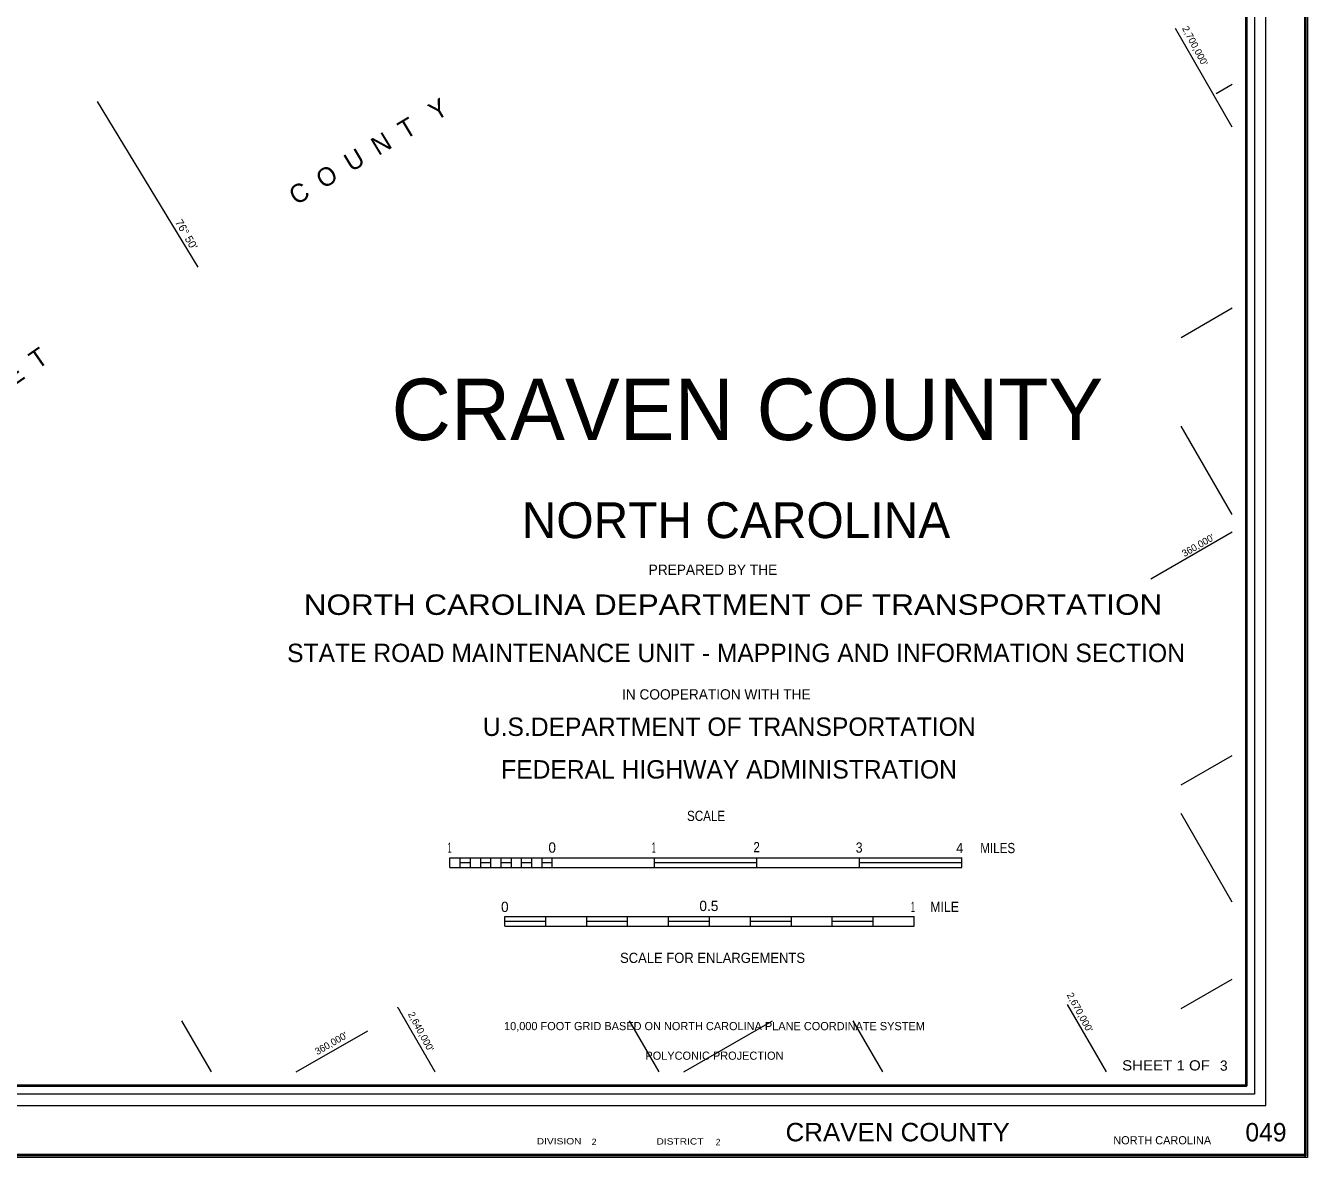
# Model space of a CAD drawing. Extents: x 743562 to 841408, y 123356 to 323356.
# Drawn here: x 820037 to 840193, y 123356 to 141161 of the extents above; entities that cross this region are included whole.
import ezdxf
from ezdxf.enums import TextEntityAlignment as Align

# ---------------------------------------------------------------- set-up
doc = ezdxf.new("R2010")
doc.units = 0
doc.header["$LTSCALE"] = 50
doc.header["$PDMODE"] = 32
doc.header["$PDSIZE"] = 25
for name, color, linetype, lineweight in [('1', 7, 'Continuous', 25), ('20', 7, 'Continuous', 40), ('60', 7, 'Continuous', 13), ('61', 7, 'Continuous', 13)]:
    doc.layers.add(name, color=color, linetype=linetype, lineweight=lineweight)
doc.layers.add('12', color=7, linetype='Continuous')
doc.layers.add('52', color=7, linetype='Continuous')

msp = doc.modelspace()

# ---------------------------------------------------------------- linework, layer by layer
at = {"layer": '1', "lineweight": 13}
msp.add_lwpolyline([(840193.02, 123356.46), (743562.37, 123356.46), (743562.37, 179753.5), (840193.02, 179753.5)], close=True, dxfattribs=at)
at = {"layer": '1'}
msp.add_point((840158.02, 123391.46), dxfattribs=at)
at = {"layer": '20', "lineweight": 13}
for p, q in [((826710.04, 128067.9), (828319.38, 128067.9)), ((826710.04, 127918.15), (826710.04, 128067.9)), ((826870.97, 127918.15), (826870.97, 128067.9)), ((826870.97, 127993.03), (827031.9, 127993.03)), ((827031.9, 127918.15), (827031.9, 128067.9)), ((827192.84, 127918.15), (827192.84, 128067.9)), ((827192.84, 127993.03), (827353.77, 127993.03)), ((827353.77, 127918.15), (827353.77, 128067.9)), ((827514.71, 127918.15), (827514.71, 128067.9)), ((827514.71, 127993.03), (827675.64, 127993.03)), ((827675.64, 127918.15), (827675.64, 128067.9)), ((827836.58, 127918.15), (827836.58, 128067.9)), ((827836.58, 127993.03), (827997.51, 127993.03)), ((827997.51, 127918.15), (827997.51, 128067.9)), ((828158.45, 127918.15), (828158.45, 128067.9)), ((828158.45, 127993.03), (828319.38, 127993.03)), ((828319.38, 127918.15), (828319.38, 128067.9)), ((828319.38, 128067.9), (829928.72, 128067.9)), ((829928.72, 127918.15), (829928.72, 128067.9)), ((829928.72, 127993.03), (831538.07, 127993.03)), ((831538.07, 127918.15), (831538.07, 128067.9)), ((833147.41, 127918.15), (833147.41, 128067.9)), ((833147.41, 127993.03), (834756.76, 127993.03)), ((834756.76, 127918.15), (834756.76, 128067.9)), ((826710.04, 127918.15), (828319.38, 127918.15)), ((828319.38, 127918.15), (829928.72, 127918.15)), ((827572.55, 126996.25), (827572.55, 127146)), ((827572.55, 127071.12), (828216.29, 127071.12)), ((827572.55, 126996.25), (828216.29, 126996.25)), ((828216.29, 126996.25), (828216.29, 127146)), ((828216.29, 126996.25), (828860.03, 126996.25)), ((828860.03, 126996.25), (828860.03, 127146)), ((828860.03, 127071.12), (829503.77, 127071.12)), ((828860.03, 126996.25), (829503.77, 126996.25)), ((829503.77, 126996.25), (829503.77, 127146)), ((829503.77, 126996.25), (830147.5, 126996.25)), ((830147.5, 126996.25), (830147.5, 127146)), ((830147.5, 127071.12), (830791.24, 127071.12)), ((830147.5, 126996.25), (830791.24, 126996.25)), ((830791.24, 126996.25), (830791.24, 127146)), ((830791.24, 126996.25), (831434.98, 126996.25)), ((831434.98, 126996.25), (831434.98, 127146)), ((831434.98, 127071.12), (832078.72, 127071.12)), ((831434.98, 126996.25), (832078.72, 126996.25)), ((832078.72, 126996.25), (832078.72, 127146)), ((832078.72, 126996.25), (832722.45, 126996.25)), ((832722.45, 126996.25), (832722.45, 127146)), ((832722.45, 127071.12), (833366.19, 127071.12)), ((832722.45, 126996.25), (833366.19, 126996.25)), ((833366.19, 126996.25), (833366.19, 127146)), ((833366.19, 126996.25), (834009.93, 126996.25)), ((834009.93, 126996.25), (834009.93, 127146))]:
    msp.add_line(p, q, dxfattribs=at)
at = {"layer": '20'}
for points in [[(743597.38, 179718.5), (840158.02, 179718.5), (840158.02, 123391.46), (743597.38, 123391.46)], [(746785.23, 178609.53), (839232.51, 178609.53), (839232.51, 124483.17), (746785.23, 124483.17)]]:
    msp.add_lwpolyline(points, close=True, dxfattribs=at)
at = {"layer": '20', "lineweight": 13}
msp.add_lwpolyline([(746476.04, 178935), (746476.04, 124173.89), (746654.59, 124352.57), (746654.59, 178740.17), (839363.12, 178740.17), (839363.12, 124352.57), (746654.59, 124352.57), (746476.04, 124173.89), (839541.7, 124173.89), (839541.7, 178935)], close=True, dxfattribs=at)
for points in [[(829928.72, 128067.9), (831538.07, 128067.9), (833147.41, 128067.9), (834756.76, 128067.9)], [(829928.72, 127918.15), (831538.07, 127918.15), (833147.41, 127918.15), (834756.76, 127918.15)], [(827572.55, 127146), (828216.29, 127146), (828860.03, 127146), (829503.77, 127146), (830147.5, 127146), (830791.24, 127146), (831434.98, 127146), (832078.72, 127146), (832722.45, 127146), (833366.19, 127146), (834009.93, 127146)]]:
    msp.add_lwpolyline(points, dxfattribs=at)
at = {"layer": '60'}
msp.add_line((822750.97, 137362.44), (821169.43, 139968.67), dxfattribs=at)
at = {"layer": '61'}
for p, q in [((839012.85, 139564.44), (838117.75, 141114.79)), ((838758.17, 140091.64), (839012.85, 140238.68)), ((838208.35, 136254.67), (839012.85, 136719.15)), ((839012.85, 133468.44), (838208.35, 134861.87)), ((837730.8, 132459.43), (839012.85, 133199.62)), ((838208.35, 129215.62), (839012.85, 129680.1)), ((839012.85, 127372.44), (838208.35, 128765.87)), ((838208.35, 125696.09), (839012.85, 126160.57)), ((837036.31, 124699.9), (836423.13, 125761.96)), ((822958.2, 124699.9), (822493.72, 125504.4)), ((829997.25, 124699.9), (829532.78, 125504.4)), ((830386.9, 124699.9), (831780.33, 125504.4)), ((833516.78, 124699.9), (833052.3, 125504.4)), ((824290.9, 124699.9), (825415.79, 125349.36))]:
    msp.add_line(p, q, dxfattribs=at)
for points in [[(826081.73, 125385.79), (826079.73, 125389.26), (826077.73, 125392.72), (826075.73, 125396.19), (826073.73, 125399.65), (826071.73, 125403.12), (826069.73, 125406.58), (826067.73, 125410.04), (826065.73, 125413.51), (826063.73, 125416.97), (826061.73, 125420.44), (826059.73, 125423.9), (826057.73, 125427.36), (826055.73, 125430.83), (826053.73, 125434.29), (826051.73, 125437.76), (826049.73, 125441.22), (826047.73, 125444.68), (826045.73, 125448.15), (826043.73, 125451.61), (826041.73, 125455.08), (826039.73, 125458.54), (826037.73, 125462.01), (826035.73, 125465.47), (826033.73, 125468.93), (826031.73, 125472.4), (826029.73, 125475.86), (826027.73, 125479.33), (826025.73, 125482.79), (826023.73, 125486.25), (826021.73, 125489.72), (826019.73, 125493.18), (826017.73, 125496.65), (826015.73, 125500.11), (826013.73, 125503.57), (826011.73, 125507.04), (826009.73, 125510.5), (826007.73, 125513.97), (826005.73, 125517.43), (826003.73, 125520.89), (826001.73, 125524.36), (825999.73, 125527.82), (825997.73, 125531.29), (825995.73, 125534.75), (825993.73, 125538.22), (825991.73, 125541.68), (825989.73, 125545.14), (825987.73, 125548.61), (825985.73, 125552.07), (825983.73, 125555.54), (825981.73, 125559), (825979.73, 125562.46), (825977.73, 125565.93), (825975.73, 125569.39), (825973.73, 125572.86), (825971.73, 125576.32), (825969.73, 125579.78), (825967.73, 125583.25), (825965.73, 125586.71), (825963.73, 125590.18), (825961.73, 125593.64), (825959.73, 125597.1), (825957.73, 125600.57), (825955.73, 125604.03), (825953.73, 125607.5), (825951.73, 125610.96), (825949.73, 125614.43), (825947.73, 125617.89), (825945.73, 125621.35), (825943.73, 125624.82), (825941.73, 125628.28), (825939.73, 125631.75), (825937.73, 125635.21), (825935.73, 125638.67), (825933.73, 125642.14), (825931.73, 125645.6), (825929.73, 125649.07), (825927.73, 125652.53), (825925.73, 125655.99), (825923.73, 125659.46), (825921.73, 125662.92), (825919.73, 125666.39), (825917.73, 125669.85), (825915.73, 125673.32), (825913.73, 125676.78), (825911.73, 125680.24), (825909.73, 125683.71), (825907.73, 125687.17), (825905.73, 125690.64), (825903.73, 125694.1), (825901.73, 125697.56), (825899.73, 125701.03), (825897.73, 125704.49), (825895.73, 125707.96), (825893.73, 125711.42), (825891.73, 125714.88), (825889.67, 125718.45)], [(826279.73, 125042.85), (826277.73, 125046.31), (826275.73, 125049.78), (826273.73, 125053.24), (826271.73, 125056.71), (826269.73, 125060.17), (826267.73, 125063.63), (826265.73, 125067.1), (826263.73, 125070.56), (826261.73, 125074.03), (826259.73, 125077.49), (826257.73, 125080.95), (826255.73, 125084.42), (826253.73, 125087.88), (826251.73, 125091.35), (826249.73, 125094.81), (826247.73, 125098.27), (826245.73, 125101.74), (826243.73, 125105.2), (826241.73, 125108.67), (826239.73, 125112.13), (826237.73, 125115.59), (826235.73, 125119.06), (826233.73, 125122.52), (826231.73, 125125.99), (826229.73, 125129.45), (826227.73, 125132.92), (826225.73, 125136.38), (826223.73, 125139.84), (826221.73, 125143.31), (826219.73, 125146.77), (826217.73, 125150.24), (826215.73, 125153.7), (826213.73, 125157.16), (826211.73, 125160.63), (826209.73, 125164.09), (826207.73, 125167.56), (826205.73, 125171.02), (826203.73, 125174.48), (826201.73, 125177.95), (826199.73, 125181.41), (826197.73, 125184.88), (826195.73, 125188.34), (826193.73, 125191.8), (826191.73, 125195.27), (826189.73, 125198.73), (826187.73, 125202.2), (826185.73, 125205.66), (826183.73, 125209.13), (826181.73, 125212.59), (826179.73, 125216.05), (826177.73, 125219.52), (826175.73, 125222.98), (826173.73, 125226.45), (826171.73, 125229.91), (826169.73, 125233.37), (826167.73, 125236.84), (826165.73, 125240.3), (826163.73, 125243.77), (826161.73, 125247.23), (826159.73, 125250.69), (826157.73, 125254.16), (826155.73, 125257.62), (826153.73, 125261.09), (826151.73, 125264.55), (826149.73, 125268.02), (826147.73, 125271.48), (826145.73, 125274.94), (826143.73, 125278.41), (826141.73, 125281.87), (826139.73, 125285.34), (826137.73, 125288.8), (826135.73, 125292.26), (826133.73, 125295.73), (826131.73, 125299.19), (826129.73, 125302.66), (826127.73, 125306.12), (826125.73, 125309.58), (826123.73, 125313.05), (826121.73, 125316.51), (826119.73, 125319.98), (826117.73, 125323.44), (826115.73, 125326.91), (826113.73, 125330.37), (826111.73, 125333.83), (826109.73, 125337.3), (826107.73, 125340.76), (826105.73, 125344.23), (826103.73, 125347.69), (826101.73, 125351.15), (826099.73, 125354.62), (826097.73, 125358.08), (826095.73, 125361.55), (826093.73, 125365.01), (826091.73, 125368.47), (826089.73, 125371.94), (826087.73, 125375.4), (826085.73, 125378.87), (826083.73, 125382.33), (826081.73, 125385.79)], [(826477.73, 124699.9), (826475.73, 124703.37), (826473.73, 124706.83), (826471.73, 124710.29), (826469.73, 124713.76), (826467.73, 124717.22), (826465.73, 124720.69), (826463.73, 124724.15), (826461.73, 124727.62), (826459.73, 124731.08), (826457.73, 124734.54), (826455.73, 124738.01), (826453.73, 124741.47), (826451.73, 124744.94), (826449.73, 124748.4), (826447.73, 124751.86), (826445.73, 124755.33), (826443.73, 124758.79), (826441.73, 124762.26), (826439.73, 124765.72), (826437.73, 124769.18), (826435.73, 124772.65), (826433.73, 124776.11), (826431.73, 124779.58), (826429.73, 124783.04), (826427.73, 124786.51), (826425.73, 124789.97), (826423.73, 124793.43), (826421.73, 124796.9), (826419.73, 124800.36), (826417.73, 124803.83), (826415.73, 124807.29), (826413.73, 124810.75), (826411.73, 124814.22), (826409.73, 124817.68), (826407.73, 124821.15), (826405.73, 124824.61), (826403.73, 124828.07), (826401.73, 124831.54), (826399.73, 124835), (826397.73, 124838.47), (826395.73, 124841.93), (826393.73, 124845.39), (826391.73, 124848.86), (826389.73, 124852.32), (826387.73, 124855.79), (826385.73, 124859.25), (826383.73, 124862.72), (826381.73, 124866.18), (826379.73, 124869.64), (826377.73, 124873.11), (826375.73, 124876.57), (826373.73, 124880.04), (826371.73, 124883.5), (826369.73, 124886.96), (826367.73, 124890.43), (826365.73, 124893.89), (826363.73, 124897.36), (826361.73, 124900.82), (826359.73, 124904.28), (826357.73, 124907.75), (826355.73, 124911.21), (826353.73, 124914.68), (826351.73, 124918.14), (826349.73, 124921.6), (826347.73, 124925.07), (826345.73, 124928.53), (826343.73, 124932), (826341.73, 124935.46), (826339.73, 124938.93), (826337.73, 124942.39), (826335.73, 124945.85), (826333.73, 124949.32), (826331.73, 124952.78), (826329.73, 124956.25), (826327.73, 124959.71), (826325.73, 124963.17), (826323.73, 124966.64), (826321.73, 124970.1), (826319.73, 124973.57), (826317.73, 124977.03), (826315.73, 124980.49), (826313.73, 124983.96), (826311.73, 124987.42), (826309.73, 124990.89), (826307.73, 124994.35), (826305.73, 124997.82), (826303.73, 125001.28), (826301.73, 125004.74), (826299.73, 125008.21), (826297.73, 125011.67), (826295.73, 125015.14), (826293.73, 125018.6), (826291.73, 125022.06), (826289.73, 125025.53), (826287.73, 125028.99), (826285.73, 125032.46), (826283.73, 125035.92), (826281.73, 125039.38), (826279.73, 125042.85)]]:
    msp.add_lwpolyline(points, dxfattribs=at)

# ---------------------------------------------------------------- texts
at = {"layer": '12'}
msp.add_text('     CRAVEN COUNTY    ', height=965.6, dxfattribs=at).set_placement((831207.81, 134641.41), align=Align.CENTER)
for s, height, rotation, p in [('NORTH CAROLINA', 563.3, 0.007, (831207.85, 133098.71)), ('PREPARED BY THE', 161, 0.006, (830845.06, 132520.91)), ('STATE ROAD MAINTENANCE UNIT - MAPPING AND INFORMATION SECTION', 289.7, 0.002, (831208.22, 131147.91)), ('IN COOPERATION WITH THE', 161, 0.007, (830897.79, 130559.83)), ('U.S.DEPARTMENT OF TRANSPORTATION', 289.7, 0.006, (831101.57, 129986.82)), ('FEDERAL HIGHWAY ADMINISTRATION', 289.7, 0.006, (831098.14, 129316.09))]:
    msp.add_text(s, height=height, rotation=rotation, dxfattribs=at).set_placement(p, align=Align.CENTER)
at = {"layer": '12', "width": 1.15}
msp.add_text('NORTH CAROLINA DEPARTMENT OF TRANSPORTATION', height=321.8, rotation=0.007, dxfattribs=at).set_placement((831160.26, 131891.17), align=Align.CENTER)
at = {"layer": '20'}
for s, height, width, p in [('SCALE', 161, 0.85, (830737.81, 128648.72)), ('1', 161, 0.5, (826705.36, 128149.9)), ('1', 161, 0.5, (829913.97, 128149.9)), ('2', 161, 0.85, (831532.73, 128157.13)), ('3', 161, 0.9, (833144.27, 128149.9)), ('4', 161, 0.95, (834726.9, 128142.67)), ('MILES', 161, 0.85, (835323.32, 128142.48)), ('1', 161, 0.5, (833989.78, 127217.33)), ('MILE', 161, 0.9, (834488.42, 127217.62)), ('SCALE FOR ENLARGEMENTS', 161, 0.95, (830838.98, 126414.88)), ('SHEET 1 OF', 160.9, 1.1, (837970.38, 124723.48)), ('CRAVEN COUNTY      ', 289.7, 1.05, (834089.83, 123608.76)), ('DIVISION', 100, 1.2, (828426.35, 123560.41)), ('DISTRICT', 100, 1.2, (830326.71, 123558.11))]:
    msp.add_text(s, height=height, dxfattribs=dict(at, width=width)).set_placement(p, align=Align.CENTER)
for s, height, p in [('0', 161, (828316.89, 128149.9)), ('0.5', 161, (830781.17, 127231.78)), ('0', 161, (827572.55, 127217.33)), ('3  ', 160.9, (838938.49, 124719.56)), ('049', 289.7, (839542.14, 123607.41))]:
    msp.add_text(s, height=height, dxfattribs=at).set_placement(p, align=Align.CENTER)
for s, rotation, p in [('10,000 FOOT GRID BASED ON NORTH CAROLINA PLANE COORDINATE SYSTEM', 359.995, (830868.89, 125357.79)), ('POLYCONIC PROJECTION', 0.001, (830869.05, 124892.02))]:
    msp.add_text(s, height=128.7, rotation=rotation, dxfattribs=at).set_placement(p, align=Align.CENTER)
for s, height, p in [(' 2', 100, (828902.07, 123551.17)), (' 2', 100, (830851.8, 123547.71)), ('NORTH CAROLINA', 128.7, (837140.78, 123561.31))]:
    msp.add_text(s, height=height, dxfattribs=at).set_placement(p)
at = {"layer": '52'}
for s, rotation, p in [('C  O  U  N  T   Y', 31.085, (824291.61, 138329.94)), ('C  A  R  T  E  R  E  T', 34.895, (817465.45, 133821.57))]:
    msp.add_text(s, height=290, rotation=rotation, dxfattribs=at).set_placement(p)
at = {"layer": '60'}
msp.add_text("76° 50'", height=125, rotation=299.998, dxfattribs=at).set_placement((822383.09, 138068.96))
at = {"layer": '61'}
for s, rotation, p in [("2,700,000'", 298.074, (838379.3, 140816.77)), ("360,000'", 30, (838502.22, 132937.95)), ("2,670,000'", 298.43, (836568.15, 125611.74)), ("2,640,000'", 298.132, (826206, 125310)), ("360,000'", 30, (824866.73, 125102.78))]:
    msp.add_text(s, height=110, rotation=rotation, dxfattribs=at).set_placement(p, align=Align.CENTER)

doc.saveas('drawing.dxf')
